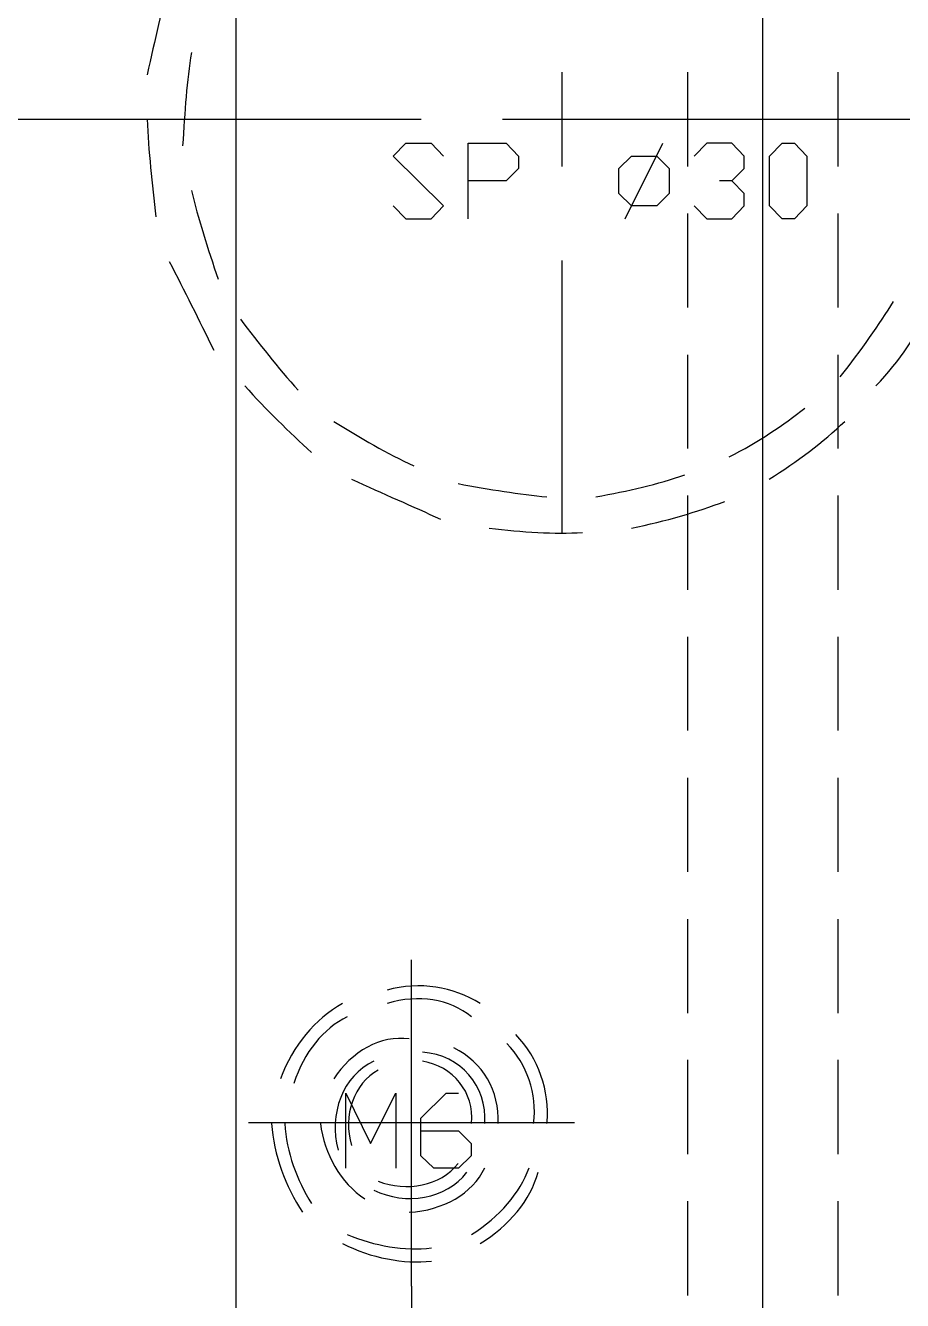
# Model space of a CAD drawing. Header units: inches. Extents: x 2 to 1172, y 492 to 1320.
# Drawn here: x 180.9 to 215.9, y 1034.6 to 1085.5 of the extents above; entities that cross this region are included whole.
import ezdxf

# ---------------------------------------------------------------- set-up
doc = ezdxf.new("R2010")
doc.units = ezdxf.units.IN
doc.header["$MEASUREMENT"] = 0

# ---------------------------------------------------------------- blocks, each defined once
blk = doc.blocks.new('AHH1270-500010_1')
at = {"color": 4, "transparency": 33554687}
blk.add_lwpolyline([(187.805, 1010.106), (287.933, 1010.106), (287.933, 1150.277), (187.805, 1150.277), (187.805, 1010.106)], dxfattribs=at)
at = {"color": 2, "transparency": 33554687}
for points in [[(208.838, 1017.803), (208.838, 1150.277)], [(205.841, 1078.312), (205.841, 1082.071)], [(211.835, 1078.312), (211.835, 1082.071)], [(205.841, 1072.672), (205.841, 1076.432)], [(211.835, 1072.672), (211.835, 1076.432)], [(205.841, 1067.051), (205.841, 1070.793)], [(211.835, 1067.051), (211.835, 1070.793)], [(205.841, 1061.411), (205.841, 1065.171)], [(211.835, 1061.411), (211.835, 1065.171)], [(205.841, 1055.789), (205.841, 1059.531)], [(211.835, 1055.789), (211.835, 1059.531)], [(205.841, 1050.15), (205.841, 1053.909)], [(211.835, 1050.15), (211.835, 1053.909)], [(205.841, 1044.51), (205.841, 1048.27)], [(211.835, 1044.51), (211.835, 1048.27)], [(205.841, 1038.889), (205.841, 1042.648)], [(211.835, 1038.889), (211.835, 1042.648)], [(205.841, 1033.249), (205.841, 1037.009)], [(211.835, 1033.249), (211.835, 1037.009)]]:
    blk.add_lwpolyline(points, dxfattribs=at)
at = {"color": 5, "transparency": 33554687}
for points in [[(200.822, 1078.312), (200.822, 1082.071)], [(184.312, 1080.192), (195.201, 1080.192)], [(198.943, 1080.192), (202.702, 1080.192)], [(206.462, 1080.192), (217.351, 1080.192)], [(194.083, 1076.733), (194.58, 1076.219), (195.591, 1076.219), (196.087, 1076.733), (194.083, 1078.72), (194.58, 1079.234), (195.591, 1079.234), (196.087, 1078.72)], [(197.08, 1076.219), (197.08, 1079.234), (198.588, 1079.234), (199.084, 1078.72), (199.084, 1078.223), (198.588, 1077.727), (197.08, 1077.727)], [(203.341, 1076.219), (204.848, 1079.234)], [(207.597, 1077.727), (208.093, 1078.223), (208.093, 1078.72), (207.597, 1079.234), (206.604, 1079.234), (206.089, 1078.72)], [(209.601, 1076.219), (209.104, 1076.733), (209.104, 1078.72), (209.601, 1079.234), (210.097, 1079.234), (210.594, 1078.72), (210.594, 1076.733), (210.097, 1076.219), (209.601, 1076.219)], [(203.589, 1076.733), (203.092, 1077.23), (203.092, 1078.223), (203.589, 1078.72), (204.6, 1078.72), (205.096, 1078.223), (205.096, 1077.23), (204.6, 1076.733), (203.589, 1076.733)], [(206.089, 1076.733), (206.604, 1076.219), (207.597, 1076.219), (208.093, 1076.733), (208.093, 1077.23), (207.597, 1077.727), (207.1, 1077.727)], [(200.822, 1063.663), (200.822, 1074.552)]]:
    blk.add_lwpolyline(points, dxfattribs=at)
at = {"color": 1, "transparency": 33554687}
for points in [[(168.404, 1080.192), (187.185, 1080.192)], [(190.944, 1080.192), (194.686, 1080.192)], [(198.446, 1080.192), (217.227, 1080.192)], [(194.81, 1033.622), (194.81, 921.878)]]:
    blk.add_lwpolyline(points, dxfattribs=at)
at = {"color": 6, "transparency": 33554687}
for points in [[(194.81, 1033.622), (194.81, 1046.638)], [(192.186, 1038.321), (192.186, 1041.318), (193.179, 1039.314), (194.19, 1041.318), (194.19, 1038.321)], [(195.183, 1039.811), (196.69, 1039.811), (197.187, 1039.314), (197.187, 1038.818), (196.69, 1038.321), (195.697, 1038.321), (195.183, 1038.818), (195.183, 1040.325), (196.194, 1041.318), (196.69, 1041.318)], [(201.319, 1040.13), (188.302, 1040.13)]]:
    blk.add_lwpolyline(points, dxfattribs=at)
at = {"color": 5, "transparency": 33554687}
for points in [[(185.145, 1085.689), (184.872, 1084.641), (184.575, 1083.389), (184.259, 1081.965)], [(186.032, 1082.852), (185.845, 1081.742), (185.769, 1080.505), (185.677, 1079.128)], [(184.259, 1080.192), (184.314, 1078.913), (184.464, 1077.635), (184.613, 1076.29)], [(186.032, 1077.354), (186.299, 1076.223), (186.675, 1075.041), (187.096, 1073.807)], [(185.145, 1074.517), (185.75, 1073.34), (186.327, 1072.19), (186.919, 1070.97)], [(211.924, 1069.906), (212.767, 1070.991), (213.483, 1072.003), (214.052, 1072.921)], [(213.343, 1069.551), (214.316, 1070.56), (215.024, 1071.635), (215.471, 1072.743)], [(187.983, 1072.211), (188.716, 1071.24), (189.493, 1070.274), (190.288, 1069.374)], [(188.16, 1069.551), (189.004, 1068.594), (189.941, 1067.711), (190.82, 1066.891)], [(207.49, 1066.714), (208.636, 1067.302), (209.669, 1067.987), (210.505, 1068.664)], [(191.707, 1068.132), (192.77, 1067.467), (193.844, 1066.847), (194.899, 1066.359)], [(209.087, 1065.827), (210.207, 1066.53), (211.24, 1067.299), (212.101, 1068.132)], [(192.416, 1065.827), (193.686, 1065.247), (194.868, 1064.737), (195.963, 1064.231)], [(196.673, 1065.65), (197.913, 1065.413), (199.139, 1065.222), (200.219, 1065.118)], [(202.17, 1065.118), (203.451, 1065.355), (204.662, 1065.62), (205.717, 1066.004)], [(203.589, 1063.876), (204.968, 1064.149), (206.201, 1064.518), (207.313, 1064.94)], [(197.914, 1063.876), (199.23, 1063.703), (200.515, 1063.629), (201.638, 1063.699)]]:
    blk.add_open_spline(points, degree=3, dxfattribs=at)
at = {"color": 6, "transparency": 33554687}
for points in [[(197.559, 1044.901), (196.46, 1045.563), (195.147, 1045.795), (193.835, 1045.433)], [(192.062, 1044.901), (190.953, 1044.268), (190.096, 1043.247), (189.579, 1041.886)], [(197.205, 1044.369), (196.312, 1045.07), (195.118, 1045.281), (193.835, 1044.901)], [(192.239, 1044.369), (191.305, 1043.894), (190.526, 1042.965), (190.111, 1041.708)], [(194.722, 1043.482), (193.576, 1043.651), (192.419, 1042.983), (191.707, 1041.886)], [(199.687, 1040.112), (199.834, 1041.323), (199.42, 1042.463), (198.623, 1043.304)], [(200.219, 1040.112), (200.335, 1041.441), (199.879, 1042.694), (198.978, 1043.659)], [(197.737, 1040.112), (197.832, 1041.604), (196.785, 1042.851), (195.254, 1042.95)], [(198.269, 1040.112), (198.332, 1041.398), (197.664, 1042.555), (196.495, 1043.127)], [(193.303, 1042.595), (192.063, 1042.019), (191.507, 1040.489), (191.884, 1039.048)], [(193.48, 1042.24), (192.524, 1041.707), (192.06, 1040.432), (192.416, 1039.226)], [(197.205, 1040.112), (197.331, 1041.361), (196.459, 1042.401), (195.254, 1042.595)], [(189.224, 1040.112), (189.321, 1038.852), (189.777, 1037.598), (190.466, 1036.565)], [(189.756, 1040.112), (189.821, 1038.969), (190.236, 1037.83), (190.82, 1036.92)], [(191.175, 1040.112), (191.323, 1038.894), (191.991, 1037.737), (192.948, 1037.097)], [(193.303, 1037.452), (194.588, 1036.816), (196.192, 1037.099), (197.027, 1038.162)], [(193.48, 1037.807), (194.628, 1037.371), (195.965, 1037.607), (196.673, 1038.516)], [(194.722, 1036.565), (196.08, 1036.642), (197.237, 1037.31), (197.737, 1038.339)], [(197.205, 1035.679), (198.35, 1036.399), (199.13, 1037.328), (199.51, 1038.339)], [(197.559, 1035.324), (198.703, 1036.024), (199.56, 1037.046), (199.865, 1038.162)], [(192.239, 1035.679), (193.344, 1035.222), (194.538, 1035.012), (195.608, 1035.147)], [(192.062, 1035.324), (193.196, 1034.73), (194.509, 1034.498), (195.608, 1034.615)]]:
    blk.add_open_spline(points, degree=3, dxfattribs=at)

msp = doc.modelspace()

# ---------------------------------------------------------------- block references
msp.add_blockref('AHH1270-500010_1', (1.452, 1.529))

doc.saveas('drawing.dxf')
